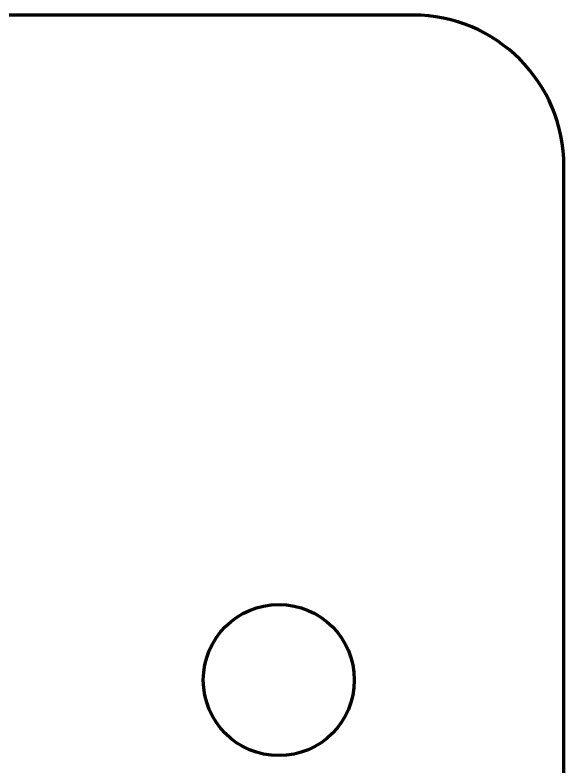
# Model space of a CAD drawing. Header units: centimetres. Extents: x -7.5 to 7.5, y -2.2 to 2.2.
# Drawn here: x 5.633 to 7.45, y -0.288 to 2.2 of the extents above; entities that cross this region are included whole.
import ezdxf

# ---------------------------------------------------------------- set-up
doc = ezdxf.new("R2010")
doc.units = ezdxf.units.CM
doc.header["$MEASUREMENT"] = 0
doc.layers.add('Layer 1', color=7, linetype='Continuous')

msp = doc.modelspace()

# ---------------------------------------------------------------- linework, layer by layer
at = {"layer": 'Layer 1', "lineweight": 106}
msp.add_ellipse((6.506, 0), major_axis=(0, 0.25), ratio=1, dxfattribs=at)
msp.add_open_spline([(-7.45, -1.7), (-7.45, -1.7), (-7.45, 1.7), (-7.45, 1.7), (-7.45, 1.7), (-7.45, 1.97614), (-7.22614, 2.2), (-6.95, 2.2), (-6.95, 2.2), (-6.95, 2.2), (6.95, 2.2), (6.95, 2.2), (6.95, 2.2), (7.22614, 2.2), (7.45, 1.97614), (7.45, 1.7), (7.45, 1.7), (7.45, 1.7), (7.45, -1.7), (7.45, -1.7), (7.45, -1.7), (7.45, -1.97614), (7.22614, -2.2), (6.95, -2.2), (6.95, -2.2), (6.95, -2.2), (-6.95, -2.2), (-6.95, -2.2), (-6.95, -2.2), (-7.22614, -2.2), (-7.45, -1.97614), (-7.45, -1.7)], degree=3, knots=[0, 0, 0, 0, 0.1111111, 0.1111111, 0.1111111, 0.1111111, 0.2222222, 0.2222222, 0.2222222, 0.2222222, 0.3333333, 0.3333333, 0.3333333, 0.3333333, 0.4444444, 0.4444444, 0.4444444, 0.4444444, 0.5555556, 0.5555556, 0.5555556, 0.5555556, 0.6666667, 0.6666667, 0.6666667, 0.6666667, 0.7777778, 0.7777778, 0.7777778, 0.7777778, 1, 1, 1, 1], dxfattribs=at)

doc.saveas('drawing.dxf')
